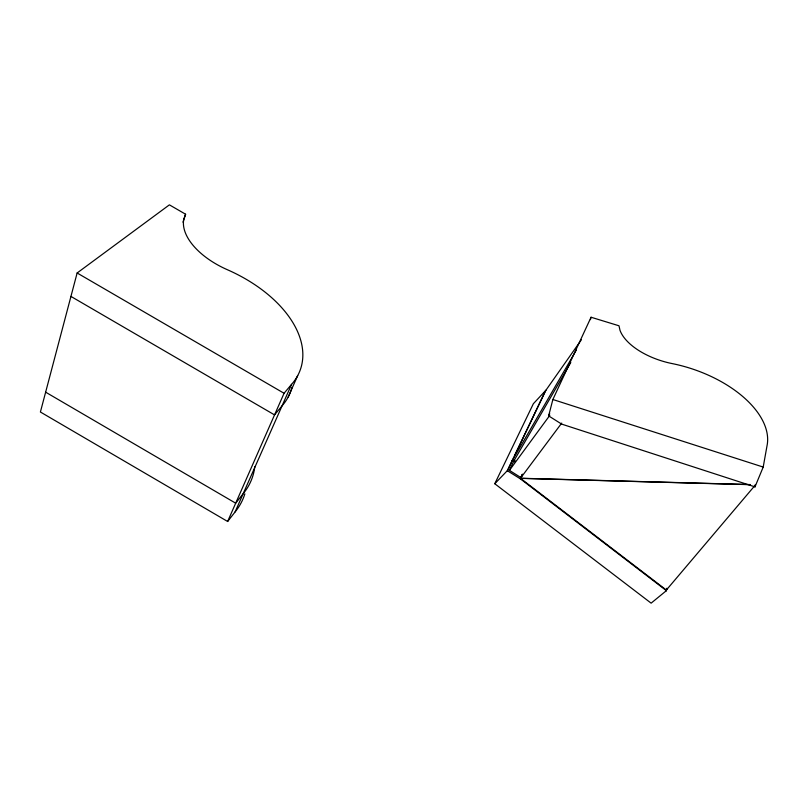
<?xml version="1.0" encoding="UTF-8"?>
<svg xmlns="http://www.w3.org/2000/svg" width="808" height="808" viewBox="0 0 808 808"><rect width="100%" height="100%" fill="white"/><g stroke="black" fill="none" stroke-linecap="round" stroke-linejoin="round"><path stroke-width="1.21" d="M763.207 467.064L766.994 445.915A96.081 53.278 18 0 0 672.135 363.58A53.661 27.078 16.3 0 1 619.999 330.31L618.999 325.786L591.062 317.241L552.864 399.506L548.632 415.888L561.671 424.109L754.985 486.881L763.207 467.064L552.864 399.506M754.985 486.881L755.409 484.558M666.206 590.81L666.751 588.436L666.358 590.042L520.524 478.356L522.049 475.064M494.779 483.74L507.303 470.69L545.945 390.193L533.371 403.717L494.779 483.74L651.127 603.152L666.388 590.658L666.933 588.305M183.002 222.2L185.598 214.221L169.397 204.848L77.134 272.983L40.4 412.009L227.634 521.483L235.088 511.949A105.515 73.478 16.5 0 0 244.854 493.86M590.426 319.614L591.062 317.241M185.598 214.221L183.759 219.322A63.852 34.481 21.5 0 0 227.341 269.71A116.332 70.448 19.4 0 1 291.587 384.335L235.088 511.949M227.634 521.483L284.062 393.274L291.587 384.335M288.183 397.021L297.687 375.629M666.388 590.658L520.403 478.861L522.281 474.71M548.632 415.888L549.682 413.605M520.998 477.649L509.434 470.377L513.666 461.287L570.791 362.529M750.481 484.568L520.504 478.245L520.837 477.538M521.372 476.407L522.433 474.144M507.485 470.801L512.353 460.52M515.049 454.843L545.158 391.304L581.417 339.724M512.868 459.631L576.387 349.955M509.434 470.377L549.824 415.322M520.504 478.245L561.722 423.089M666.358 590.042L755.52 484.82M520.524 478.356L750.491 484.679M77.134 272.983L284.062 393.274M70.942 296.425L274.548 414.898L282.063 405.838A114.494 71.104 19 0 0 291.971 387.375M45.642 392.173L235.684 503.192L243.147 493.728A107.05 73.175 17 0 0 254.793 466.489M512.181 460.409L514.484 461.843M507.303 470.69L520.403 478.861M513.191 459.348L515.181 460.873"/></g></svg>
